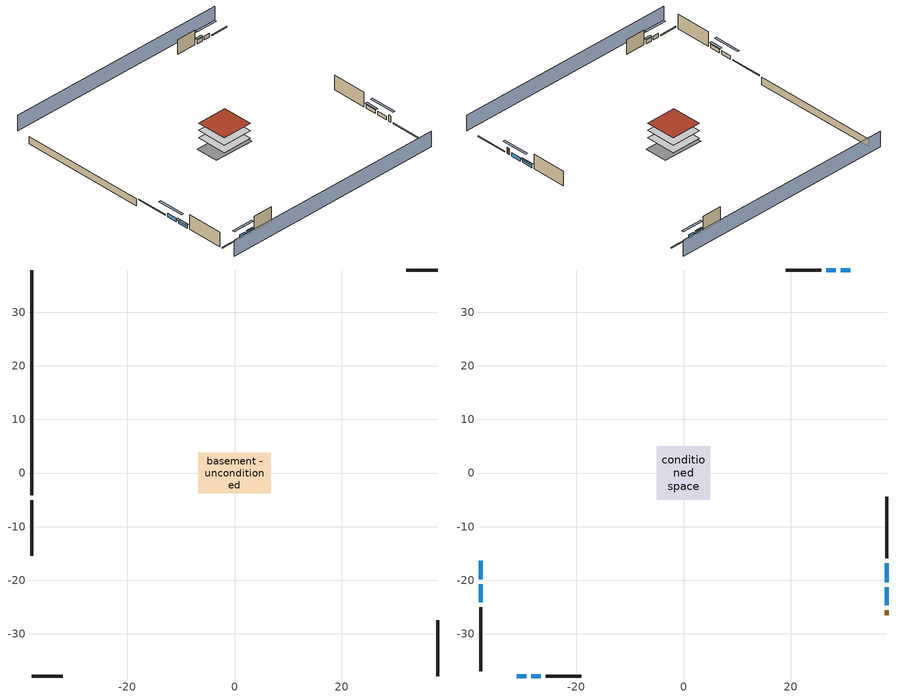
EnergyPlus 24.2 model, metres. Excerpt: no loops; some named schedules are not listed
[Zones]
basement - unconditioned
 floor foundation (Slab1 construction): -6.75,-3.75 -6.75,3.75 6.75,3.75 6.75,-3.75 z-2.13
 wall outside (RimJoist1 construction): -37.86,-5.06 -37.86,-15.45 z0.3:0.61
 wall outside (RimJoist2 construction): 37.86,37.86 32.07,37.86 z0.3:0.61
 wall outside (RimJoist3 construction): 37.86,-37.86 37.86,-27.47 z0.3:0.61
 wall outside (RimJoist4 construction): -37.86,-37.86 -32.07,-37.86 z0.3:0.61
 wall foundation (FoundationWall1 construction): -37.86,37.86 -37.86,-4.13 z-2.13:0.3
conditioned space
 floor to basement - unconditioned (Floor1 construction): -5.03,-5.03 -5.03,5.03 5.03,5.03 5.03,-5.03 z0.3
 floor adiabatic (AdiabaticFloorConstruction): -5.03,-5.03 -5.03,5.03 5.03,5.03 5.03,-5.03 z2.74
 wall outside (AdiabaticWallConstruction 1): 37.86,-26.54 37.86,-25.63 z0.3:2.34
 wall outside (AdiabaticWallConstruction): -37.86,-16.38 -37.86,-19.79 / -37.86,-20.72 -37.86,-24.13 / 37.86,-20.41 37.86,-16.86 z0.3:1.46; 31.14,37.86 29.34,37.86 / 28.42,37.86 26.62,37.86 / -31.14,-37.86 -29.34,-37.86 / -28.42,-37.86 -26.62,-37.86 z0.3:1.52; 37.86,-24.7 37.86,-21.34 z0.3:1.43
 wall outside (Wall1 construction): -37.86,-25.06 -37.86,-36.94 z0.3:5.18
 wall outside (Wall2 construction): 25.69,37.86 19.09,37.86 z0.3:5.18
 wall outside (Wall3 construction): 37.86,-15.93 37.86,-4.44 z0.3:5.18
 wall outside (Wall4 construction): -25.69,-37.86 -19.09,-37.86 z0.3:5.18
 window (WindowConstruction): -37.86,-16.38 -37.86,-19.79 z0.3:1.46
 window (WindowConstruction 1): -37.86,-20.72 -37.86,-24.13 z0.3:1.46
 window (WindowConstruction 2): 31.14,37.86 29.35,37.86 z0.3:1.52
 window (WindowConstruction 3): 28.42,37.86 26.62,37.86 z0.3:1.52
 window (WindowConstruction 4): 37.86,-24.7 37.86,-21.34 z0.3:1.43
 window (WindowConstruction 5): 37.86,-20.41 37.86,-16.86 z0.3:1.46
 window (WindowConstruction 6): -31.14,-37.86 -29.35,-37.86 z0.3:1.52
 window (WindowConstruction 7): -28.42,-37.86 -26.62,-37.86 z0.3:1.52
 door (Door): 37.86,-26.54 37.86,-25.63 z0.3:2.34
 ceiling adiabatic (AdiabaticFloorConstruction): 5.03,-5.03 5.03,5.03 -5.03,5.03 -5.03,-5.03 z2.74
 roof outside (Roof1 construction): -5.03,5.03 -5.03,-5.03 5.03,-5.03 5.03,5.03 z5.18
shading: 37.86,42.44 -37.86,42.44 / -37.86,-42.44 37.86,-42.44 z0:5.18; -37.86,-22.53 -37.86,-13.64 -38.47,-13.64 -38.47,-22.53 z4.21; -37.86,-24.43 -37.86,-20.41 -38.47,-20.41 -38.47,-24.43 z1.77; 26.6,37.86 33.89,37.86 33.89,38.47 26.6,38.47 z4.27; 26.31,37.86 28.72,37.86 28.72,38.47 26.31,38.47 z1.83; 37.86,-18.59 37.86,-27.44 38.47,-27.44 38.47,-18.59 z4.18; 37.86,-16.56 37.86,-20.71 38.47,-20.71 38.47,-16.56 z1.77; -26.6,-37.86 -33.89,-37.86 -33.89,-38.47 -26.6,-38.47 z4.27; -26.31,-37.86 -28.72,-37.86 -28.72,-38.47 -26.31,-38.47 z1.83
[Building]
Building 1: Terrain=Suburbs
[Site:Location]
Portland Intl Arpt_OR: Latitude {deg}=45.59; Longitude {deg}=-122.6; Time Zone {hr}=-8; Elevation {m}=33; Keep Site Location Information=Yes
[Site:GroundTemperature:Shallow]
10.2558, 8.96328, 8.85977, 9.47314, 11.9355, 14.3863, 16.5111, 17.8571, 17.9714, 16.8767, 14.8061, 12.4304
[Site:WaterMainsTemperature]
Calculation Method=Schedule; Temperature Schedule=mains temperature schedule
[Material] Roughness=Rough; Thermal Absorptance=0.9
Name | Thickness {m} | Conductivity {W/m-K} | Density {kg/m3} | Specific Heat {J/kg-K} | Solar Absorptance | Visible Absorptance
aluminum siding | 0.009525 | 0.089435 | 177.822 | 1046.75 | 0.5 | 0.5
asphalt or fiberglass shingles | 0.00635 | 0.162714 | 1121.4 | 1465.45 | 0.85 | 0.85
concrete 4.0 in. | 0.1016 | 1.803125 | 2242.8 | 837.4 | 0.7 | 0.7
concrete 8.0 in. | 0.2032 | 1.803125 | 2242.8 | 837.4 | 0.7 | 0.7
door material | 0.04445 | 0.0612267 | 512.64 | 1214.23 | 0.7 | 0.7
floor covering | 0.0127 | 0.0433444 | 54.468 | 1339.84 | 0.6 | 0.6
floor rigid ins; wall rigid ins | 0.512978 | 0.029427 | 32.04 | 1214.23 | 0.7 | 0.7
floor stud and cavity | 0.1397 | 0.923637 | 92.3553 | 1139.71 | 0.7 | 0.7
floor stud and cavity 1 | 0.1397 | 1.75129 | 37.0049 | 1207.88 | 0.7 | 0.7
furniture material basement - unconditioned 1; furniture material conditioned space 1 | 0.1524 | 0.115458 | 640.8 | 1214.23 | 0.6 | 0.6
gypsum board | 0.0127 | 0.160291 | 801 | 837.4 | 0.6 | 0.6
osb sheathing 0.5 in. | 0.0127 | 0.115458 | 512.64 | 1214.23 | 0.7 | 0.7
osb sheathing 0.75 in. | 0.01905 | 0.115458 | 512.64 | 1214.23 | 0.7 | 0.7
rim joist stud and cavity | 0.0508 | 0.178289 | 50.32683 | 1063.81 | 0.6 | 0.6
roof rigid ins | 0.051816 | 0.029427 | 32.04 | 1214.23 | 0.7 | 0.7
roof stud and cavity | 0.2032 | 0.133729 | 78.34581 | 1123.46 | 0.7 | 0.7
wall stud and cavity | 0.1397 | 0.549615 | 139.0536 | 1170.24 | 0.7 | 0.7
wall stud and cavity 1 | 0.0889 | 0.380278 | 52.3479 | 1209.89 | 0.7 | 0.7
wall stud and cavity 2 | 0.0889 | 0.391764 | 83.0341 | 1211.67 | 0.7 | 0.7
wood siding; wood siding 1 | 0.0254 | 0.102417 | 544.68 | 1172.36 | 0.7 | 0.7
[WindowMaterial:SimpleGlazingSystem]
WindowMaterial: U-Factor {W/m2-K}=2.15764; Solar Heat Gain Coefficient=0.44
[Construction]
AdiabaticFloorConstruction: floor stud and cavity 1, floor rigid ins, osb sheathing 0.75 in., floor covering
AdiabaticWallConstruction: wood siding, wall rigid ins, wall stud and cavity 1, gypsum board
AdiabaticWallConstruction 1: wood siding 1, wall rigid ins, wall stud and cavity 1, gypsum board
Door: door material
Floor1 construction: floor stud and cavity, osb sheathing 0.75 in., floor covering
FoundationWall1 construction: concrete 8.0 in.
furniture construction basement - unconditioned 1: furniture material basement - unconditioned 1
furniture construction conditioned space 1: furniture material conditioned space 1
PartitionWallConstruction: gypsum board, wall stud and cavity 2, gypsum board
RimJoist1 construction; RimJoist2 construction; RimJoist3 construction; RimJoist4 construction: aluminum siding, rim joist stud and cavity
Roof1 construction: asphalt or fiberglass shingles, roof rigid ins, osb sheathing 0.75 in., roof stud and cavity, gypsum board
Slab1 construction: concrete 4.0 in.
Wall1 construction; Wall2 construction; Wall3 construction; Wall4 construction: aluminum siding, osb sheathing 0.5 in., wall stud and cavity, gypsum board
WindowConstruction; WindowConstruction 1; WindowConstruction 2; WindowConstruction 3; WindowConstruction 4; WindowConstruction 5; WindowConstruction 6; WindowConstruction 7: WindowMaterial
[Zone] Multiplier=1; Part of Total Floor Area=Yes
Name | Volume {m3}
basement - unconditioned | 246.81
conditioned space | 493.619
[Space]
Name | Zone | Volume {m3}
basement - unconditioned 1 | basement - unconditioned | 246.81
conditioned space 1 | conditioned space | 493.619
[SurfaceProperty:ExposedFoundationPerimeter]
Slab1: Exposed Perimeter Calculation Method=TotalExposedPerimeter; Total Exposed Perimeter {m}=41.99382
[InternalMass]
Name | Construction | Zone or ZoneList | Space or SpaceList | Surface Area {m2}
furniture mass basement - unconditioned 1 | furniture construction basement - unconditioned 1 | basement - unconditioned | basement - unconditioned 1 | 40.4798
furniture mass conditioned space 1 | furniture construction conditioned space 1 | conditioned space | conditioned space 1 | 80.97429
partition wall mass | PartitionWallConstruction | conditioned space | conditioned space 1 | 202.436
[ElectricEquipment] Design Level Calculation Method=EquipmentLevel
Name | Zone or ZoneList or Space or SpaceList | Schedule | Design Level {W} | Fraction Latent | Fraction Radiant | Fraction Lost
fridge 1 | basement - unconditioned 1 | fridge schedule 1 | 157.114 | 0 | 0.6 | 0
ceiling fan | conditioned space 1 | ceiling_fan | 16.8773 | 0 | 0.558 | 0
clothes dryer | conditioned space 1 | clothes_dryer | 3109.57 | 0.015 | 0.081 | 0.85
clothes washer | conditioned space 1 | clothes_washer | 376.695 | 0.03 | 0.162 | 0.7
cooking range | conditioned space 1 | cooking_range | 106.97 | 0.16 | 0.384 | 0.2
dishwasher | conditioned space 1 | dishwasher | 766.143 | 0.3 | 0.18 | 0.4
fridge | conditioned space 1 | fridge schedule | 54.7945 | 0 | 0.6 | 0
mech vent bath fan 0 | conditioned space 1 | mech vent bath fan 0 schedule | 30 | 0 | 0 | 1
mech vent house fan | conditioned space 1 | mech vent house fan schedule | 0 | 0 | 0 | 1
mech vent house fan cfis | conditioned space 1 | mech vent house fan cfis schedule | 0 | 0 | 0 | 0
mech vent range fan 0 | conditioned space 1 | mech vent range fan 0 schedule | 30 | 0 | 0 | 1
misc plug loads | conditioned space 1 | plug_loads_other | 446.647 | 0.021 | 0.558 | 0.049
misc tv | conditioned space 1 | plug_loads_tv | 859.663 | 0 | 0.6 | 0
whole house fan | conditioned space 1 | Always On Discrete | 0 | 0 | 0 | 1
[OtherEquipment] Design Level Calculation Method=EquipmentLevel
Name | Fuel Type | Zone or ZoneList or Space or SpaceList | Schedule | Design Level {W} | Fraction Latent | Fraction Radiant | Fraction Lost
water heater energy adjustment1 | Electricity | basement - unconditioned 1 | Always On Discrete | 0.01 | 0 | 0 | 1
water heater lat | None | basement - unconditioned 1 | Always On Discrete | 0 | 1 | 0 | 0
water heater sens | None | basement - unconditioned 1 | Always On Discrete | 0 | 0 | 0 | 0
clothes dryer 1 | Electricity | conditioned space 1 | clothes_dryer | 0 | 0.015 | 0.081 | 0.85
cooking range 1 | NaturalGas | conditioned space 1 | cooking_range | 3134.97 | 0.16 | 0.384 | 0.2
general water use latent | None | conditioned space 1 | general water use schedule | 81.0615 | 1 | 0 | 0
general water use sensible | None | conditioned space 1 | general water use schedule | -79.8895 | 0 | 0.6 | 0
mech vent house fan latent load | None | conditioned space 1 | Always On Discrete | 0 | 1 | 0 | 0
mech vent house fan sensible load | None | conditioned space 1 | Always On Discrete | 0 | 0 | 0 | 0
[ZoneInfiltration:DesignFlowRate] Schedule=Always On Discrete
Name | Zone or ZoneList or Space or SpaceList | Design Flow Rate Calculation Method | Air Changes per Hour {1/hr} | Constant Term Coefficient | Temperature Term Coefficient | Velocity Term Coefficient | Velocity Squared Term Coefficient | Design Flow Rate {m3/s}
infil basement - unconditioned 1 | basement - unconditioned 1 | AirChanges/Hour | 0.1 | 1 | 0 | 0 | 0
infil flow; natural vent flow; whole house fan flow | conditioned space 1 | Flow/Zone |  |  |  |  |  | 0
[SurfaceProperty:IncidentSolarMultiplier] Incident Solar Multiplier=1; Incident Solar Multiplier Schedule=trans schedule winter=0.85 summer=0.7
Window1; Window2; Window3; Window4; Window5; Window6; Window7; Window8
[Lights]
interior lighting: Zone or ZoneList or Space or SpaceList=conditioned space 1; Schedule=lighting_interior; Design Level Calculation Method=LightingLevel; Lighting Level {W}=564.578; Return Air Fraction=0; Fraction Radiant=0.6; Fraction Visible=0.2; Fraction Replaceable=1
[People]
occupants: Zone or ZoneList or Space or SpaceList=conditioned space 1; Number of People Schedule=occupants; Number of People Calculation Method=People; Number of People=4; Fraction Radiant=0.314171; Sensible Heat Fraction=0.56303; Activity Level Schedule=occupants activity schedule; Carbon Dioxide Generation Rate {m3/s-W}=0; Enable ASHRAE 55 Comfort Warnings=No; Mean Radiant Temperature Calculation Type=EnclosureAveraged
[WaterUse:Equipment]
dishwasher: Peak Flow Rate {m3/s}=9.11652e-06; Flow Rate Fraction Schedule=hot_water_dishwasher
[Foundation:Kiva]
Foundation Kiva 1: Initial Indoor Air Temperature {C}=9.52053; Wall Height Above Grade {m}=0.3048; Wall Depth Below Slab {m}=0.2032
[Foundation:Kiva:Settings]
Soil Conductivity {W/m-K}=1.3848; Soil Density {kg/m3}=1842.3; Soil Specific Heat {J/kg-K}=418.7; Ground Solar Absorptivity=0.9; Ground Thermal Absorptivity=0.9; Ground Surface Roughness {m}=0.03; Far-Field Width {m}=40; Deep-Ground Boundary Condition=ZeroFlux; Deep-Ground Depth {m}=40; Minimum Cell Dimension {m}=0.2; Maximum Cell Growth Coefficient=3; Simulation Timestep=Timestep
[Exterior:Lights]
exterior lighting: Schedule=exterior lighting schedule; Design Level {W}=12.0218
[EnergyManagementSystem:GlobalVariable]
infil_program_Qfan
infil_program_Qinf
natural_vent_program_Qnv
natural_vent_program_Qwhf
[EnergyManagementSystem:Sensor]
Name | Output:Variable or Output:Meter Index Key | Output:Variable or Output:Meter
airflow_gain | infil flow | Infiltration Sensible Heat Gain Energy
airflow_gain_1 | natural vent flow | Infiltration Sensible Heat Gain Energy
airflow_gain_2 | whole house fan flow | Infiltration Sensible Heat Gain Energy
airflow_loss | infil flow | Infiltration Sensible Heat Loss Energy
airflow_loss_1 | natural vent flow | Infiltration Sensible Heat Loss Energy
airflow_loss_2 | whole house fan flow | Infiltration Sensible Heat Loss Energy
clg_load_cond |  | Cooling:EnergyTransfer:Zone:CONDITIONED SPACE
clg_sp_s; clg_sp_s_1 | cooling setpoint | Schedule Value
clothes_dryer_exhaust_0_sch_s | clothes_dryer | Schedule Value
cool_season | cooling season schedule | Schedule Value
fridge_tin_s_1; water_heater_amb_temp | basement - unconditioned | Zone Mean Air Temperature
htg_load_cond |  | Heating:EnergyTransfer:Zone:CONDITIONED SPACE
htg_sp_s; htg_sp_s_1 | heating setpoint | Schedule Value
ig_ee_conv | ceiling fan | Electric Equipment Convective Heating Energy
ig_ee_conv_1 | clothes dryer | Electric Equipment Convective Heating Energy
ig_ee_conv_3 | cooking range | Electric Equipment Convective Heating Energy
ig_ee_conv_4 | dishwasher | Electric Equipment Convective Heating Energy
ig_ee_conv_5 | fridge | Electric Equipment Convective Heating Energy
ig_ee_conv_6 | misc plug loads | Electric Equipment Convective Heating Energy
ig_ee_conv_7 | misc tv | Electric Equipment Convective Heating Energy
ig_ee_conv_8 | whole house fan | Electric Equipment Convective Heating Energy
ig_ee_rad | ceiling fan | Electric Equipment Radiant Heating Energy
ig_ee_rad_1 | clothes dryer | Electric Equipment Radiant Heating Energy
ig_ee_rad_3 | cooking range | Electric Equipment Radiant Heating Energy
ig_ee_rad_4 | dishwasher | Electric Equipment Radiant Heating Energy
ig_ee_rad_5 | fridge | Electric Equipment Radiant Heating Energy
ig_ee_rad_6 | misc plug loads | Electric Equipment Radiant Heating Energy
ig_ee_rad_7 | misc tv | Electric Equipment Radiant Heating Energy
ig_ee_rad_8 | whole house fan | Electric Equipment Radiant Heating Energy
ig_lgt_conv | interior lighting | Lights Convective Heating Energy
ig_lgt_rad | interior lighting | Lights Radiant Heating Energy
ig_lgt_vis | interior lighting | Lights Visible Radiation Heating Energy
ig_oe_conv | clothes dryer 1 | Other Equipment Convective Heating Energy
ig_oe_conv_1 | cooking range 1 | Other Equipment Convective Heating Energy
ig_oe_conv_2 | general water use latent | Other Equipment Convective Heating Energy
ig_oe_conv_3 | general water use sensible | Other Equipment Convective Heating Energy
ig_oe_rad | clothes dryer 1 | Other Equipment Radiant Heating Energy
ig_oe_rad_1 | cooking range 1 | Other Equipment Radiant Heating Energy
ig_oe_rad_2 | general water use latent | Other Equipment Radiant Heating Energy
ig_oe_rad_3 | general water use sensible | Other Equipment Radiant Heating Energy
ig_ppl_conv | occupants | People Convective Heating Energy
ig_ppl_rad | occupants | People Radiant Heating Energy
im_conv | furniture mass conditioned space 1 | Surface Inside Face Convection Heat Gain Energy
im_conv_1 | partition wall mass | Surface Inside Face Convection Heat Gain Energy
im_ig | furniture mass conditioned space 1 | Surface Inside Face Internal Gains Radiation Heat Gain Energy
im_ig_1 | partition wall mass | Surface Inside Face Internal Gains Radiation Heat Gain Energy
im_lgt | furniture mass conditioned space 1 | Surface Inside Face Lights Radiation Heat Gain Energy
im_lgt_1 | partition wall mass | Surface Inside Face Lights Radiation Heat Gain Energy
im_sol | furniture mass conditioned space 1 | Surface Inside Face Solar Radiation Heat Gain Energy
im_sol_1 | partition wall mass | Surface Inside Face Solar Radiation Heat Gain Energy
im_surf | furniture mass conditioned space 1 | Surface Inside Face Net Surface Thermal Radiation Heat Gain Energy
im_surf_1 | partition wall mass | Surface Inside Face Net Surface Thermal Radiation Heat Gain Energy
mech_vent_bath_fan_0_sch_s | mech vent bath fan 0 schedule | Schedule Value
mech_vent_range_fan_0_sch_s | mech vent range fan 0 schedule | Schedule Value
mv_conv | mech vent bath fan 0 | Electric Equipment Convective Heating Energy
mv_conv_1 | mech vent house fan | Electric Equipment Convective Heating Energy
mv_conv_2 | mech vent house fan cfis | Electric Equipment Convective Heating Energy
mv_conv_3 | mech vent range fan 0 | Electric Equipment Convective Heating Energy
mv_conv_4 | mech vent house fan latent load | Other Equipment Convective Heating Energy
mv_conv_5 | mech vent house fan sensible load | Other Equipment Convective Heating Energy
mv_rad | mech vent bath fan 0 | Electric Equipment Radiant Heating Energy
mv_rad_1 | mech vent house fan | Electric Equipment Radiant Heating Energy
mv_rad_2 | mech vent house fan cfis | Electric Equipment Radiant Heating Energy
mv_rad_3 | mech vent range fan 0 | Electric Equipment Radiant Heating Energy
mv_rad_4 | mech vent house fan latent load | Other Equipment Radiant Heating Energy
mv_rad_5 | mech vent house fan sensible load | Other Equipment Radiant Heating Energy
natural_vent_s | natural vent schedule | Schedule Value
out_pb_s |  | Site Outdoor Air Barometric Pressure
out_wt_s |  | Site Outdoor Air Humidity Ratio
site_vw_s |  | Site Wind Speed
ss_back_out | Window1 | Surface Window Shortwave from Zone Back Out Window Heat Transfer Rate
ss_back_out_1 | Window2 | Surface Window Shortwave from Zone Back Out Window Heat Transfer Rate
ss_back_out_2 | Window3 | Surface Window Shortwave from Zone Back Out Window Heat Transfer Rate
ss_back_out_3 | Window4 | Surface Window Shortwave from Zone Back Out Window Heat Transfer Rate
ss_back_out_4 | Window5 | Surface Window Shortwave from Zone Back Out Window Heat Transfer Rate
ss_back_out_5 | Window6 | Surface Window Shortwave from Zone Back Out Window Heat Transfer Rate
ss_back_out_6 | Window7 | Surface Window Shortwave from Zone Back Out Window Heat Transfer Rate
ss_back_out_7 | Window8 | Surface Window Shortwave from Zone Back Out Window Heat Transfer Rate
ss_conv | Door1 | Surface Inside Face Convection Heat Gain Energy
ss_conv_1 | Window1 | Surface Inside Face Convection Heat Gain Energy
ss_conv_2 | Window2 | Surface Inside Face Convection Heat Gain Energy
ss_conv_3 | Window3 | Surface Inside Face Convection Heat Gain Energy
ss_conv_4 | Window4 | Surface Inside Face Convection Heat Gain Energy
ss_conv_5 | Window5 | Surface Inside Face Convection Heat Gain Energy
ss_conv_6 | Window6 | Surface Inside Face Convection Heat Gain Energy
ss_conv_7 | Window7 | Surface Inside Face Convection Heat Gain Energy
ss_conv_8 | Window8 | Surface Inside Face Convection Heat Gain Energy
ss_ig | Door1 | Surface Inside Face Internal Gains Radiation Heat Gain Energy
ss_ig_1 | Window1 | Surface Inside Face Internal Gains Radiation Heat Gain Energy
ss_ig_2 | Window2 | Surface Inside Face Internal Gains Radiation Heat Gain Energy
ss_ig_3 | Window3 | Surface Inside Face Internal Gains Radiation Heat Gain Energy
ss_ig_4 | Window4 | Surface Inside Face Internal Gains Radiation Heat Gain Energy
ss_ig_5 | Window5 | Surface Inside Face Internal Gains Radiation Heat Gain Energy
ss_ig_6 | Window6 | Surface Inside Face Internal Gains Radiation Heat Gain Energy
ss_ig_7 | Window7 | Surface Inside Face Internal Gains Radiation Heat Gain Energy
ss_ig_8 | Window8 | Surface Inside Face Internal Gains Radiation Heat Gain Energy
ss_lgt | Door1 | Surface Inside Face Lights Radiation Heat Gain Energy
ss_sol | Door1 | Surface Inside Face Solar Radiation Heat Gain Energy
ss_surf | Door1 | Surface Inside Face Net Surface Thermal Radiation Heat Gain Energy
ss_surf_1 | Window1 | Surface Inside Face Net Surface Thermal Radiation Heat Gain Energy
ss_surf_2 | Window2 | Surface Inside Face Net Surface Thermal Radiation Heat Gain Energy
ss_surf_3 | Window3 | Surface Inside Face Net Surface Thermal Radiation Heat Gain Energy
ss_surf_4 | Window4 | Surface Inside Face Net Surface Thermal Radiation Heat Gain Energy
ss_surf_5 | Window5 | Surface Inside Face Net Surface Thermal Radiation Heat Gain Energy
ss_surf_6 | Window6 | Surface Inside Face Net Surface Thermal Radiation Heat Gain Energy
ss_surf_7 | Window7 | Surface Inside Face Net Surface Thermal Radiation Heat Gain Energy
ss_surf_8 | Window8 | Surface Inside Face Net Surface Thermal Radiation Heat Gain Energy
ss_trans_in | Window1 | Surface Window Transmitted Solar Radiation Rate
ss_trans_in_1 | Window2 | Surface Window Transmitted Solar Radiation Rate
ss_trans_in_2 | Window3 | Surface Window Transmitted Solar Radiation Rate
ss_trans_in_3 | Window4 | Surface Window Transmitted Solar Radiation Rate
ss_trans_in_4 | Window5 | Surface Window Transmitted Solar Radiation Rate
ss_trans_in_5 | Window6 | Surface Window Transmitted Solar Radiation Rate
ss_trans_in_6 | Window7 | Surface Window Transmitted Solar Radiation Rate
ss_trans_in_7 | Window8 | Surface Window Transmitted Solar Radiation Rate
ss_trans_out | Window1 | Surface Inside Face Initial Transmitted Diffuse Transmitted Out Window Solar Radiation Rate
ss_trans_out_1 | Window2 | Surface Inside Face Initial Transmitted Diffuse Transmitted Out Window Solar Radiation Rate
ss_trans_out_2 | Window3 | Surface Inside Face Initial Transmitted Diffuse Transmitted Out Window Solar Radiation Rate
ss_trans_out_3 | Window4 | Surface Inside Face Initial Transmitted Diffuse Transmitted Out Window Solar Radiation Rate
ss_trans_out_4 | Window5 | Surface Inside Face Initial Transmitted Diffuse Transmitted Out Window Solar Radiation Rate
ss_trans_out_5 | Window6 | Surface Inside Face Initial Transmitted Diffuse Transmitted Out Window Solar Radiation Rate
ss_trans_out_6 | Window7 | Surface Inside Face Initial Transmitted Diffuse Transmitted Out Window Solar Radiation Rate
ss_trans_out_7 | Window8 | Surface Inside Face Initial Transmitted Diffuse Transmitted Out Window Solar Radiation Rate
s_conv | Floor1 | Surface Inside Face Convection Heat Gain Energy
s_conv_1 | inferred conditioned ceiling | Surface Inside Face Convection Heat Gain Energy
s_conv_2 | inferred conditioned floor | Surface Inside Face Convection Heat Gain Energy
s_conv_3 | Roof1 | Surface Inside Face Convection Heat Gain Energy
s_conv_4 | Wall1 | Surface Inside Face Convection Heat Gain Energy
s_conv_5 | Wall2 | Surface Inside Face Convection Heat Gain Energy
s_conv_6 | Wall3 | Surface Inside Face Convection Heat Gain Energy
s_conv_7 | Wall4 | Surface Inside Face Convection Heat Gain Energy
s_ig | Floor1 | Surface Inside Face Internal Gains Radiation Heat Gain Energy
s_ig_1 | inferred conditioned ceiling | Surface Inside Face Internal Gains Radiation Heat Gain Energy
s_ig_2 | inferred conditioned floor | Surface Inside Face Internal Gains Radiation Heat Gain Energy
s_ig_3 | Roof1 | Surface Inside Face Internal Gains Radiation Heat Gain Energy
s_ig_4 | Wall1 | Surface Inside Face Internal Gains Radiation Heat Gain Energy
s_ig_5 | Wall2 | Surface Inside Face Internal Gains Radiation Heat Gain Energy
s_ig_6 | Wall3 | Surface Inside Face Internal Gains Radiation Heat Gain Energy
s_ig_7 | Wall4 | Surface Inside Face Internal Gains Radiation Heat Gain Energy
s_lgt | Floor1 | Surface Inside Face Lights Radiation Heat Gain Energy
s_lgt_1 | inferred conditioned ceiling | Surface Inside Face Lights Radiation Heat Gain Energy
s_lgt_2 | inferred conditioned floor | Surface Inside Face Lights Radiation Heat Gain Energy
s_lgt_3 | Roof1 | Surface Inside Face Lights Radiation Heat Gain Energy
s_lgt_4 | Wall1 | Surface Inside Face Lights Radiation Heat Gain Energy
s_lgt_5 | Wall2 | Surface Inside Face Lights Radiation Heat Gain Energy
s_lgt_6 | Wall3 | Surface Inside Face Lights Radiation Heat Gain Energy
s_lgt_7 | Wall4 | Surface Inside Face Lights Radiation Heat Gain Energy
s_sol | Floor1 | Surface Inside Face Solar Radiation Heat Gain Energy
s_sol_1 | inferred conditioned ceiling | Surface Inside Face Solar Radiation Heat Gain Energy
s_sol_2 | inferred conditioned floor | Surface Inside Face Solar Radiation Heat Gain Energy
s_sol_3 | Roof1 | Surface Inside Face Solar Radiation Heat Gain Energy
s_sol_4 | Wall1 | Surface Inside Face Solar Radiation Heat Gain Energy
s_sol_5 | Wall2 | Surface Inside Face Solar Radiation Heat Gain Energy
s_sol_6 | Wall3 | Surface Inside Face Solar Radiation Heat Gain Energy
s_sol_7 | Wall4 | Surface Inside Face Solar Radiation Heat Gain Energy
s_surf | Floor1 | Surface Inside Face Net Surface Thermal Radiation Heat Gain Energy
s_surf_1 | inferred conditioned ceiling | Surface Inside Face Net Surface Thermal Radiation Heat Gain Energy
s_surf_2 | inferred conditioned floor | Surface Inside Face Net Surface Thermal Radiation Heat Gain Energy
s_surf_3 | Roof1 | Surface Inside Face Net Surface Thermal Radiation Heat Gain Energy
s_surf_4 | Wall1 | Surface Inside Face Net Surface Thermal Radiation Heat Gain Energy
s_surf_5 | Wall2 | Surface Inside Face Net Surface Thermal Radiation Heat Gain Energy
s_surf_6 | Wall3 | Surface Inside Face Net Surface Thermal Radiation Heat Gain Energy
s_surf_7 | Wall4 | Surface Inside Face Net Surface Thermal Radiation Heat Gain Energy
water_heater_amb_rh | basement - unconditioned | Zone Air Relative Humidity
water_heater_T_set | water heater setpoint | Schedule Value
[EnergyManagementSystem:Actuator] Actuated Component Type=Schedule:Constant; Actuated Component Control Type=Schedule Value
Name | Actuated Component Unique
fridge_schedule_1_act | fridge schedule 1
fridge_schedule_act | fridge schedule
